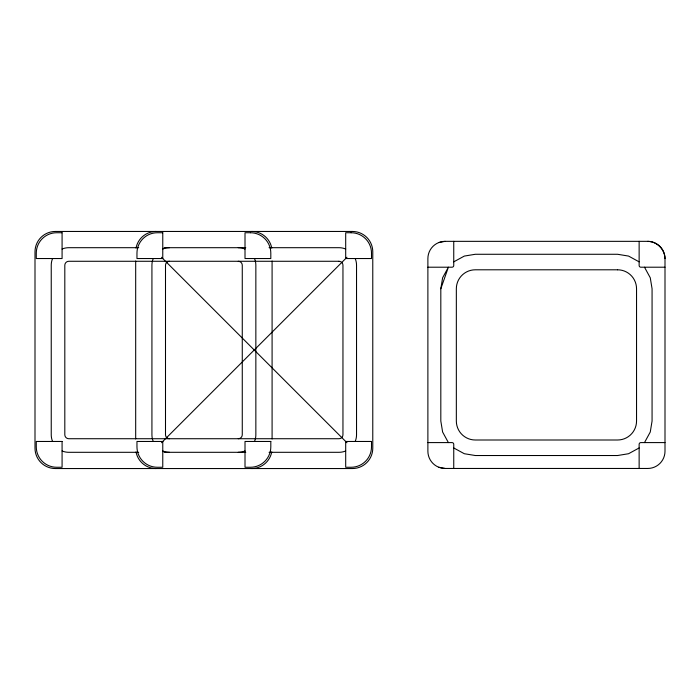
<?xml version="1.0" encoding="UTF-8"?>
<svg xmlns="http://www.w3.org/2000/svg" width="700" height="700" viewBox="0 0 700 700"><rect width="100%" height="100%" fill="white"/><g stroke="black" fill="none" stroke-linecap="round" stroke-linejoin="round"><path stroke-width="1.05" d="M440.816 288.767L442.619 277.777L448.385 267.207L440.816 288.767L440.816 421.033L442.619 432.023L448.385 442.592M644.499 442.592L650.265 432.023L652.067 421.033L652.067 288.767L650.265 277.777L644.499 267.207M161.49 442.741L346.973 257.259M453.749 261.844L464.319 256.078L475.309 254.275L617.575 254.275L628.565 256.078L639.135 261.844M639.135 447.956L628.565 453.722L617.575 455.525L475.309 455.525L464.319 453.722L453.749 447.956M438.786 242.559L445.13 241.343L647.754 241.343C656.994 241.526 664.825 249.358 665 258.589L665 451.211A17.246 17.246 0 0 1 647.754 468.457L445.13 468.457L438.786 467.25M138.714 247.695L68.819 247.695A17.579 17.579 0 0 0 62.081 249.034M164.133 247.695L245.761 247.695M269.054 247.695L338.957 247.695A17.579 17.579 0 0 1 345.695 249.034M427.884 267.207L452.025 267.207A1.724 1.724 0 0 0 453.749 265.484L453.749 241.343M665 267.207L640.859 267.207A1.724 1.724 0 0 1 639.135 265.484L639.135 241.343M427.884 442.592L452.025 442.592A1.724 1.724 0 0 1 453.749 444.316L453.749 468.457M665 442.592L640.859 442.592A1.724 1.724 0 0 0 639.135 444.316L639.135 468.457M138.714 452.305L68.819 452.305A17.579 17.579 0 0 1 62.081 450.966M164.133 452.305L245.761 452.305M269.054 452.305L338.957 452.305A17.579 17.579 0 0 0 345.695 450.966M161.49 257.259L346.973 442.741M272.09 261.03L272.09 438.97M135.686 261.03L135.686 438.97M445.13 241.343A17.246 17.246 0 0 0 427.884 258.589L427.884 451.211A17.246 17.246 0 0 0 445.13 468.457M647.754 241.343A17.246 17.246 0 0 1 665 258.589M156.056 468.545A20.37 20.37 0 0 1 136.028 451.885M136.028 248.115A20.37 20.37 0 0 1 156.056 231.455M169.505 452.305A17.579 17.579 0 0 1 162.768 450.966M153.265 441.464A17.579 17.579 0 0 1 151.926 434.726L151.926 265.274A17.579 17.579 0 0 1 153.265 258.536M355.197 441.464A17.579 17.579 0 0 0 356.536 434.726L356.536 265.274A17.579 17.579 0 0 0 355.197 258.536M169.505 438.725A3.999 3.999 0 0 1 165.498 434.726L165.498 265.274A3.999 3.999 0 0 1 169.505 261.275M162.768 249.034A17.579 17.579 0 0 1 169.505 247.695M52.579 441.464A17.579 17.579 0 0 1 51.24 434.726L51.24 265.274A17.579 17.579 0 0 1 52.579 258.536M254.511 441.464A17.579 17.579 0 0 0 255.85 434.726L255.85 265.274A17.579 17.579 0 0 0 254.511 258.536M245.009 450.966A17.579 17.579 0 0 1 238.271 452.305M238.271 261.275A3.999 3.999 0 0 1 242.27 265.274L242.27 434.726A3.999 3.999 0 0 1 238.271 438.725M238.271 247.695A17.579 17.579 0 0 1 245.009 249.034M271.749 451.885A20.37 20.37 0 0 1 251.72 468.545M251.72 231.455A20.37 20.37 0 0 1 271.749 248.115M352.406 231.455L55.37 231.455A20.37 20.37 0 0 0 35 251.825L35 448.175A20.37 20.37 0 0 0 55.37 468.545L352.406 468.545A20.37 20.37 0 0 0 372.776 448.175L372.776 251.825A20.37 20.37 0 0 0 352.406 231.455M62.081 232.733L56.647 232.733A20.37 20.37 0 0 0 36.278 253.102L36.278 258.536L62.081 258.536L62.081 232.733M162.768 232.733L157.334 232.733A20.37 20.37 0 0 0 136.964 253.102L136.964 258.536L162.768 258.536L162.768 232.733M250.443 232.733L245.009 232.733L245.009 258.536L270.812 258.536L270.812 253.102A20.37 20.37 0 0 0 250.443 232.733M351.129 232.733L345.695 232.733L345.695 258.536L371.499 258.536L371.499 253.102A20.37 20.37 0 0 0 351.129 232.733M338.957 261.275L68.819 261.275A3.999 3.999 0 0 0 64.811 265.274L64.811 434.726A3.999 3.999 0 0 0 68.819 438.725L338.957 438.725A3.999 3.999 0 0 0 342.956 434.726L342.956 265.274A3.999 3.999 0 0 0 338.957 261.275M617.575 269.797L475.309 269.797A18.97 18.97 0 0 0 456.339 288.767L456.339 421.033A18.97 18.97 0 0 0 475.309 440.002L617.575 440.002A18.97 18.97 0 0 0 636.545 421.033L636.545 288.767A18.97 18.97 0 0 0 617.575 269.797M62.081 441.464L36.278 441.464L36.278 446.898A20.37 20.37 0 0 0 56.647 467.267L62.081 467.267L62.081 441.464M162.768 441.464L136.964 441.464L136.964 446.898A20.37 20.37 0 0 0 157.334 467.267L162.768 467.267L162.768 441.464M270.812 441.464L245.009 441.464L245.009 467.267L250.443 467.267A20.37 20.37 0 0 0 270.812 446.898L270.812 441.464M371.499 441.464L345.695 441.464L345.695 467.267L351.129 467.267A20.37 20.37 0 0 0 371.499 446.898L371.499 441.464"/></g></svg>
